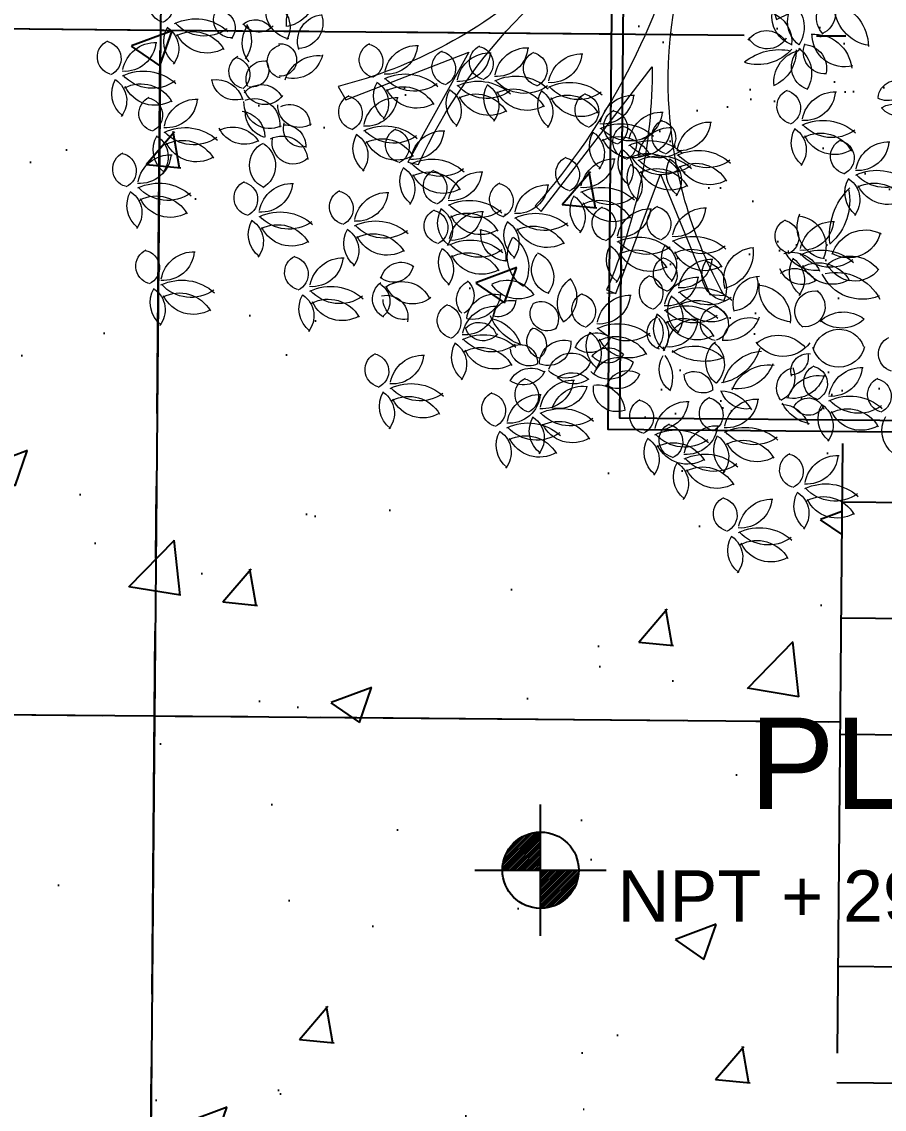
# Model space of a CAD drawing. Header units: millimetres. Extents: x 793 to 3159, y 750 to 2095.
# Drawn here: x 1288.646 to 1292.42, y 964.883 to 969.64 of the extents above; entities that cross this region are included whole.
import ezdxf

# ---------------------------------------------------------------- set-up
doc = ezdxf.new("R2010")
doc.units = ezdxf.units.MM
doc.linetypes.add('CENTER', pattern=[50.8, 31.75, -6.35, 6.35, -6.35])
doc.linetypes.add('CONTINUA', pattern=[0])
for name, color, linetype in [('A-MUEBLE', 9, 'Continuous'), ('A-NIVEL', 4, 'Continuous'), ('A-PISOS', 252, 'Continuous'), ('A-TEXTO', 2, 'Continuous'), ('A-VEGETACION', 65, 'Continuous')]:
    doc.layers.add(name, color=color, linetype=linetype)
doc.layers.add('JUNTA DE CONTROL', color=7, linetype='Continuous', true_color=0xf43e0b)
doc.styles.add('kobalt', font='arial.ttf', dxfattribs={"height": 0.15})

# ---------------------------------------------------------------- blocks, each defined once
blk = doc.blocks.new('A$C15914C01')
at = {"layer": 'A-PISOS', "linetype": 'CONTINUA', "ltscale": 0.5}
h = blk.add_hatch(dxfattribs=at)
h.set_pattern_fill('AR-CONC', color=250, scale=0.01)
h.set_pattern_definition([(50, (-2174.8441, -711.9263), (1.8218467, -0.1593909), [0.1905, -2.0955]), (355, (-2174.8441, -711.9263), (-0.3524342, 1.9105685), [0.1524, -1.6764058]), (100.451445, (-2174.6923, -711.9396), (1.4694125, 1.7511775), [0.1619001, -1.7809024]), (46.1842, (-2174.844, -711.4183), (2.7107904, -0.4204233), [0.28575, -3.14325]), (96.63556, (-2174.6182, -711.4533), (2.3740413, 2.4742612), [0.2428502, -2.671356]), (351.18415, (-2174.844, -711.4183), (2.3740413, 2.4742612), [0.2285997, -2.5145973]), (21, (-2174.5901, -711.5453), (1.5161439, -1.022652), [0.1905, -2.0955]), (326, (-2174.5901, -711.5453), (0.6180203, 1.8418797), [0.1524, -1.6764]), (71.451445, (-2174.4638, -711.6305), (2.1341642, 0.8192277), [0.1619001, -1.7808994]), (37.5, (-2174.8441, -711.9263), (0.03088603, 0.84555039), [0, -1.65608, 0, -1.7018, 0, -1.68275]), (7.5, (-2174.8441, -711.9263), (0.66819663, 1.00180575), [0, -0.97028, 0, -1.61798, 0, -0.64135]), (327.5, (-2175.4105, -711.9263), (1.35590595, -0.05728744), [0, -0.635, 0, -1.9812, 0, -2.6289]), (317.5, (-2175.6645, -711.9263), (1.4812918, 0.2542649), [0, -0.8255, 0, -1.31572, 0, -1.8669])])
h.paths.add_polyline_path([(112.8168, -1.0022), (103.8168, -1.0012), (103.8168, -4.9051), (105.6526, -4.9051), (105.6526, -6.7051), (103.8168, -6.7051), (103.8164, -11.0577), (105.703, -11.0577), (105.7035, -23.5595), (105.5039, -23.5606), (105.504, -28.3052), (105.7174, -28.3076), (105.6917, -33.5263), (112.7332, -33.5285), (112.7377, -31.8357), (112.8168, -31.8361), (112.8168, -30.3928), (111.2788, -30.3928), (111.2788, -29.2428), (110.7788, -29.2428), (110.7788, -24.9928), (111.2788, -24.9928), (111.2788, -24.3928), (112.8168, -24.3928), (112.8168, -20.9354), (111.7938, -20.9354), (111.7938, -12.6454), (112.8168, -12.6454)])
h = blk.add_hatch(dxfattribs=at)
h.set_pattern_fill('AR-HBONE', color=250, scale=0.005, angle=45)
h.set_pattern_definition([(90, (-2174.8441, -711.9263), (-0.508, 0.508), [1.524, -0.508]), (180, (-2174.8441, -711.4183), (-0.508, 0.508), [1.524, -0.508])])
h.paths.add_polyline_path([(112.8168, -1.0022), (112.8168, -12.6454), (113.1938, -12.6454), (113.1938, -20.9354), (112.8168, -20.9354), (112.8168, -24.3928), (113.7088, -24.3928), (113.7088, -24.9928), (114.2088, -24.9928), (114.2088, -29.2428), (113.7088, -29.2428), (113.7088, -30.3928), (112.8168, -30.3928), (112.8203, -32.0012), (118.8203, -32.0012), (118.8168, -1.0027)])
h.paths.add_polyline_path([(116.8856, -5.1633), (116.8162, -5.2046), (116.8436, -5.2046)], flags=16)
at = {"layer": 'A-PISOS', "color": 250, "linetype": 'CONTINUA', "ltscale": 0.5}
for p, q in [((109.8168, -5.2046), (109.8168, -33.5304)), ((105.7034, -19.153), (109.8168, -19.153)), ((109.8168, -19.153), (111.7938, -19.153)), ((112.8168, -20.9354), (112.8168, -23.6021)), ((105.6526, -22.153), (109.8168, -22.153)), ((109.8168, -22.153), (112.8168, -22.153))]:
    blk.add_line(p, q, dxfattribs=at)
blk = doc.blocks.new('NIVEL')
for p, q in [((0, -0.2554), (0, 0.2554)), ((-0.1484, 0), (0, 0.1484)), ((-0.1481, 0.0097), (-0.0097, 0.1481)), ((-0.147, 0.0203), (-0.0203, 0.147)), ((-0.145, 0.0318), (-0.0318, 0.145)), ((-0.1415, 0.0447), (-0.0447, 0.1415)), ((-0.1389, 0), (0, 0.1389)), ((-0.1358, 0.0599), (-0.0599, 0.1358)), ((-0.1294, 0), (0, 0.1294)), ((-0.1248, 0.0804), (-0.0804, 0.1248)), ((-0.12, 0), (0, 0.12)), ((-0.1105, 0), (0, 0.1105)), ((-0.1011, 0), (0, 0.1011)), ((-0.0916, 0), (0, 0.0916)), ((-0.0821, 0), (0, 0.0821)), ((-0.0727, 0), (0, 0.0727)), ((-0.0632, 0), (0, 0.0632)), ((-0.0538, 0), (0, 0.0538)), ((-0.0443, 0), (0, 0.0443)), ((-0.2554, 0), (0.2554, 0)), ((-0.0348, 0), (0, 0.0348)), ((-0.0254, 0), (0, 0.0254)), ((-0.0159, 0), (0, 0.0159)), ((-0.0065, 0), (0, 0.0065)), ((0, -0.003), (0.003, 0)), ((0, -0.0125), (0.0125, 0)), ((0, -0.0219), (0.0219, 0)), ((0, -0.0314), (0.0314, 0)), ((0, -0.0408), (0.0408, 0)), ((0, -0.0503), (0.0503, 0)), ((0, -0.0598), (0.0598, 0)), ((0, -0.0692), (0.0692, 0)), ((0, -0.0787), (0.0787, 0)), ((0, -0.0881), (0.0881, 0)), ((0, -0.0976), (0.0976, 0)), ((0, -0.1071), (0.1071, 0)), ((0, -0.1165), (0.1165, 0)), ((0, -0.126), (0.126, 0)), ((0, -0.1354), (0.1354, 0)), ((0, -0.1449), (0.1449, 0)), ((0.0061, -0.1483), (0.1483, -0.0061)), ((0.0163, -0.1475), (0.1475, -0.0163)), ((0.0274, -0.1458), (0.1458, -0.0274)), ((0.0398, -0.143), (0.143, -0.0398)), ((0.054, -0.1382), (0.1382, -0.054)), ((0.0718, -0.1299), (0.1299, -0.0718))]:
    blk.add_line(p, q)
blk.add_circle((0, 0), 0.1484)
blk = doc.blocks.new('XR-CONJUNTO$0$A$C458D45B7')
at = {"lineweight": 0, "extrusion": (-2.43104e-07, -5.45806e-06, 1)}
blk.add_line((-0.3067, -1.749), (-0.3463, -1.7481), dxfattribs=at)
blk.add_lwpolyline([(0.1057, -1.746), (0.1681, -1.7494, -0.110183), (-0.0866, -0.95, -0.110183), (0.0225, -0.1181, 0.069274), (0.0548, -0.1083, -0.159056), (0.3751, -0.5382), (0.4313, -0.5098), (0.2694, -0.2414), (0.6188, -0.3643), (0.5483, -0.2962, -0.129481), (0.1024, -0.068, 0.184379), (0.1254, 0.0127), (0.8832, -0.1415), (0.8943, -0.0784), (0.1156, 0.0518, -0.487233), (0.1075, 0.0667, -0.157099), (0.4909, 0.4325), (0.4557, 0.4846), (0.2096, 0.2904), (0.2879, 0.6525), (0.2292, 0.5741, -0.1274), (0.063, 0.1098, -1.508538), (0.0487, 0.1166), (-0.0409, 1.3604), (-0.1014, 1.2588), (-0.0393, 0.4627, -0.187108), (-0.3498, 1.1361), (-0.3949, 1.1174), (-0.3356, 0.7801), (-0.586, 0.9428), (-0.6161, 0.9071, -0.222061), (-0.0345, 0.1193), (-0.0367, 0.1218), (-0.9935, 0.563), (-0.9683, 0.4373, -0.148996), (-0.7862, 0.3977), (-0.1177, 0.0214, -0.61159), (-0.1188, -0.006, -0.101655), (-1.381, -0.3864), (-1.4565, -0.4291), (-0.657, -0.3716, -0.12496), (-1.5382, -0.8654), (-1.5037, -0.924), (-0.968, -0.7054), (-1.2263, -1.1913), (-1.1801, -1.2004, -0.176723), (-0.0978, -0.0662, 0.164875), (-0.0374, -0.112, -0.122319), (-0.6656, -1.3725), (-0.6394, -1.3961), (-0.165, -0.7555, -0.101541), (-0.347, -1.7346), (-0.3067, -1.749), (-0.1198, -1.2235), (0.1057, -1.746)], format="xyb", close=True, dxfattribs=at)
at = {"lineweight": 0, "extrusion": (2.43104e-07, 5.45806e-06, -1)}
for centre, major_axis, start_param, end_param in [((-1.7962, -0.4571), (0.1033, -0.1134, 0), -1.032306, 0.534835), ((-2.292, -0.5222), (0.0578, 0.0526, 0), 2.569534, 5.006064), ((-2.3437, -0.5302), (0.0521, -0.0572, 0), 4.051015, 6.582941), ((-1.6018, -0.593), (0.1128, -0.1238, 0), 2.221305, 3.690822), ((0.5509, -0.5449), (0.0857, -0.0941, 0), 1.381618, 2.98878), ((0.3531, -0.5727), (0.1058, 0.0963, 0), 6.187244, 7.584647), ((0.6511, -0.5265), (0.0746, 0.068, 0), 3.082887, 5.021593), ((0.5328, -0.5061), (0.0677, -0.0743, 0), 4.704556, 6.562471), ((0.8079, -0.4647), (0.1228, -0.1349, 0), 0.876191, 2.292519), ((0.5809, -0.6537), (0.1334, -0.1465, 0), 4.136961, 5.426322), ((-1.7339, -0.5375), (0.0851, -0.0934, 0), 0.924716, 2.656883), ((-1.8688, -0.6134), (0.0781, -0.0858, 0), 3.969056, 5.92434), ((0.4851, -0.523), (0.097, 0.0883, 0), 2.624439, 4.009853), ((0.3065, -0.6372), (0.0924, -0.1015, 0), 4.220644, 5.539862), ((-2.1633, -0.7923), (0.156, 0.1421, 0), 4.983233, 6.17178), ((-2.0101, -0.5841), (0.0523, -0.0575, 0), 0.633418, 3.085829), ((-2.0709, -0.6192), (0.0524, -0.0576, 0), 3.810166, 6.090838), ((-1.6027, -0.6693), (0.086, 0.0783, 0), 3.55062, 5.363168), ((-1.7206, -0.5916), (0.0749, -0.0823, 0), -1.194178, 0.664916), ((-2.1816, -0.6795), (0.0909, 0.0828, 0), 2.943806, 4.400315), ((-2.1303, -0.4845), (0.1269, 0.1155, 0), 1.666781, 3.133707), ((-2.1744, -0.7941), (0.1055, -0.1158, 0), 3.38331, 4.908592), ((-1.8262, -0.6795), (0.0906, -0.0995, 0), 1.614915, 2.889535), ((-1.9038, -0.6639), (0.0614, 0.0559, 0), 4.717033, 6.423449), ((-1.8895, -0.5504), (0.0621, 0.0565, 0), 1.467676, 3.222181), ((-2.0476, -0.6746), (0.0938, 0.0854, 0), 0.129265, 1.395311), ((0.3333, -0.6856), (0.0658, -0.0723, 0), 2.905781, 4.823107), ((0.5423, -0.7661), (0.1235, 0.1125, 0), 5.36207, 6.898676), ((0.673, -0.5985), (0.0953, -0.1046, 0), 0.451758, 2.314123), ((-2.3482, -0.7139), (0.0813, 0.074, 0), 6.042078, 7.680112), ((-2.1171, -0.5856), (0.0974, -0.107, 0), 0.190237, 1.841773), ((0.3952, -0.9166), (0.1824, 0.1661, 0), 4.763929, 5.636252), ((0.3358, -0.5709), (0.0714, 0.065, 0), 1.264913, 3.299305), ((0.5462, -0.7433), (0.0689, -0.0756, 0), 1.029573, 3.198864), ((0.3985, -0.7729), (0.0993, 0.0905, 0), 6.058163, 7.566179), ((0.5912, -0.6765), (0.0712, 0.0649, 0), 2.239479, 4.247459), ((0.4925, -0.7502), (0.0711, -0.0781, 0), 3.953652, 5.660875), ((-2.5155, -0.7546), (0.0578, 0.0526, 0), 2.569534, 5.006064), ((-2.5672, -0.7627), (0.0521, -0.0572, 0), 4.051015, 6.582941), ((-2.4752, -0.6805), (0.0917, -0.1007, 0), -0.777492, 0.800951), ((-2.338, -0.8334), (0.0977, -0.1073, 0), 2.477681, 3.902549), ((-1.7764, -0.7608), (0.0547, 0.0498, 0), 2.514693, 5.184025), ((-1.7922, -0.7543), (0.0477, -0.0524, 0), 3.730197, 7.076743), ((-1.3694, -0.7464), (0.0578, 0.0526, 0), 2.569534, 5.006064), ((-1.4212, -0.7544), (0.0521, -0.0572, 0), 4.051015, 6.582941), ((-1.3292, -0.6723), (0.0917, -0.1007, 0), -0.777492, 0.800951), ((-1.192, -0.8251), (0.0977, -0.1073, 0), 2.477681, 3.902549), ((-1.051, -0.7726), (0.0578, 0.0526, 0), 2.569534, 5.006064), ((-1.1027, -0.7806), (0.0521, -0.0572, 0), 4.051015, 6.582941), ((-1.0107, -0.6984), (0.0917, -0.1007, 0), -0.777492, 0.800951), ((-0.8735, -0.8513), (0.0977, -0.1073, 0), 2.477681, 3.902549), ((-0.8867, -0.7475), (0.0578, 0.0526, 0), 2.569534, 5.006064), ((-0.9384, -0.7555), (0.0521, -0.0572, 0), 4.051015, 6.582941), ((-0.8464, -0.6733), (0.0917, -0.1007, 0), -0.777492, 0.800951), ((-0.7092, -0.8262), (0.0977, -0.1073, 0), 2.477681, 3.902549), ((-0.6504, -0.7704), (0.0578, 0.0526, 0), 2.569534, 5.006064), ((-0.7022, -0.7784), (0.0521, -0.0572, 0), 4.051015, 6.582941), ((-0.6101, -0.6963), (0.0917, -0.1007, 0), -0.777492, 0.800951), ((-0.4729, -0.8491), (0.0977, -0.1073, 0), 2.477681, 3.902549), ((0.2948, -0.5436), (0.143, 0.1302, 0), 1.427963, 2.601349), ((0.5108, -0.8091), (0.1051, 0.0957, 0), 3.743488, 5.119397), ((0.2985, -0.6789), (0.1219, 0.111, 0), 0.683436, 1.880422), ((-1.9413, -0.8068), (0.0509, -0.0559, 0), 0.945939, 3.367294), ((-2.002, -0.8225), (0.0572, 0.0521, 0), 5.641793, 7.92155), ((-1.8635, -0.8377), (0.0576, 0.0525, 0), 3.417735, 5.567883), ((-1.9167, -0.801), (0.055, 0.0501, 0), 0.107397, 2.469596), ((-1.624, -0.8846), (0.1127, 0.1027, 0), 4.169962, 5.561665), ((-1.7382, -0.7025), (0.0978, 0.089, 0), 0.938823, 2.542828), ((-2.3869, -1.0247), (0.156, 0.1421, 0), 4.983233, 6.17178), ((-1.2408, -1.0165), (0.156, 0.1421, 0), 4.983233, 6.17178), ((-0.758, -1.0176), (0.156, 0.1421, 0), 4.983233, 6.17178), ((0.8645, -0.7958), (0.0594, -0.0652, 0), -0.726496, 1.218619), ((0.9098, -0.8788), (0.0568, -0.0624, 0), 2.393253, 4.474922), ((-2.4051, -0.9119), (0.0909, 0.0828, 0), 2.943806, 4.400315), ((-2.5717, -0.9464), (0.0813, 0.074, 0), 6.042078, 7.680112), ((-2.3538, -0.717), (0.1269, 0.1155, 0), 1.666781, 3.133707), ((-2.3979, -1.0266), (0.1055, -0.1158, 0), 3.38331, 4.908592), ((-2.0704, -0.9669), (0.0821, -0.0901, 0), 3.692575, 5.155285), ((-1.989, -0.8304), (0.0692, -0.076, 0), 0.38642, 2.157574), ((-1.259, -0.9037), (0.0909, 0.0828, 0), 2.943806, 4.400315), ((-1.4256, -0.9381), (0.0813, 0.074, 0), 6.042078, 7.680112), ((-1.2077, -0.7087), (0.1269, 0.1155, 0), 1.666781, 3.133707), ((-1.2519, -1.0183), (0.1055, -0.1158, 0), 3.38331, 4.908592), ((-0.9223, -1.0427), (0.156, 0.1421, 0), 4.983233, 6.17178), ((-0.8892, -0.7349), (0.1269, 0.1155, 0), 1.666781, 3.133707), ((-0.7763, -0.9048), (0.0909, 0.0828, 0), 2.943806, 4.400315), ((-0.9429, -0.9392), (0.0813, 0.074, 0), 6.042078, 7.680112), ((-0.725, -0.7098), (0.1269, 0.1155, 0), 1.666781, 3.133707), ((-0.7691, -1.0194), (0.1055, -0.1158, 0), 3.38331, 4.908592), ((-0.5218, -1.0405), (0.156, 0.1421, 0), 4.983233, 6.17178), ((-0.4887, -0.7327), (0.1269, 0.1155, 0), 1.666781, 3.133707), ((0.4619, -0.9165), (0.0578, 0.0526, 0), 2.569534, 5.006064), ((0.4102, -0.9246), (0.0521, -0.0572, 0), 4.051015, 6.582941), ((0.5022, -0.8424), (0.0917, -0.1007, 0), -0.777492, 0.800951), ((0.6394, -0.9952), (0.0977, -0.1073, 0), 2.477681, 3.902549), ((-2.3406, -0.818), (0.0974, -0.107, 0), 0.190237, 1.841773), ((-1.8711, -0.9645), (0.0744, 0.0677, 0), 4.565806, 6.533384), ((-1.8588, -0.8569), (0.0633, -0.0695, 0), -0.241864, 1.949123), ((-1.1946, -0.8098), (0.0974, -0.107, 0), 0.190237, 1.841773), ((-0.9405, -0.9299), (0.0909, 0.0828, 0), 2.943806, 4.400315), ((-1.1071, -0.9643), (0.0813, 0.074, 0), 6.042078, 7.680112), ((-0.9334, -1.0445), (0.1055, -0.1158, 0), 3.38331, 4.908592), ((-0.8761, -0.836), (0.0974, -0.107, 0), 0.190237, 1.841773), ((-0.7118, -0.8109), (0.0974, -0.107, 0), 0.190237, 1.841773), ((-0.54, -0.9277), (0.0909, 0.0828, 0), 2.943806, 4.400315), ((-0.7066, -0.9621), (0.0813, 0.074, 0), 6.042078, 7.680112), ((-0.5328, -1.0423), (0.1055, -0.1158, 0), 3.38331, 4.908592), ((-0.4756, -0.8338), (0.0974, -0.107, 0), 0.190237, 1.841773), ((-0.4213, -0.9474), (0.0578, 0.0526, 0), 2.569534, 5.006064), ((-0.4731, -0.9554), (0.0521, -0.0572, 0), 4.051015, 6.582941), ((-0.3811, -0.8732), (0.0917, -0.1007, 0), -0.777492, 0.800951), ((-0.2439, -1.0261), (0.0977, -0.1073, 0), 2.477681, 3.902549), ((0.9106, -1.0346), (0.0926, -0.1017, 0), 3.353254, 4.564957), ((-2.3294, -0.9985), (0.0578, 0.0526, 0), 2.569534, 5.006064), ((-2.3812, -1.0065), (0.0521, -0.0572, 0), 4.051015, 6.582941), ((-2.2891, -0.9244), (0.0917, -0.1007, 0), -0.777492, 0.800951), ((-2.152, -1.0772), (0.0977, -0.1073, 0), 2.477681, 3.902549), ((-1.8349, -0.9416), (0.0765, -0.084, 0), 0.279297, 2.335483), ((-1.9016, -1.0376), (0.0829, 0.0754, 0), 5.072303, 7.119215), ((-1.7051, -0.9533), (0.0702, 0.0639, 0), 1.7289, 3.911271), ((-1.7464, -1.0372), (0.0598, -0.0657, 0), 3.398385, 5.466877), ((-1.4554, -0.9757), (0.0578, 0.0526, 0), 2.569534, 5.006064), ((-1.5071, -0.9838), (0.0521, -0.0572, 0), 4.051015, 6.582941), ((-1.4151, -0.9016), (0.0917, -0.1007, 0), -0.777492, 0.800951), ((-1.2779, -1.0544), (0.0977, -0.1073, 0), 2.477681, 3.902549), ((-0.2941, -1.0186), (0.0578, 0.0526, 0), 2.569534, 5.006064), ((-0.3459, -1.0266), (0.0521, -0.0572, 0), 4.051015, 6.582941), ((-0.1167, -1.0973), (0.0977, -0.1073, 0), 2.477681, 3.902549), ((0.926, -0.8367), (0.0863, 0.0786, 0), 1.589818, 3.127586), ((-1.9684, -1.0956), (0.0847, 0.0771, 0), 5.565903, 6.997649), ((-1.8235, -0.9794), (0.0806, -0.0885, 0), 1.008399, 2.302773), ((-0.2927, -1.2175), (0.156, 0.1421, 0), 4.983233, 6.17178), ((-0.2539, -0.9445), (0.0917, -0.1007, 0), -0.777492, 0.800951), ((-0.0824, -1.0582), (0.0578, 0.0526, 0), 2.569534, 5.006064), ((-0.1341, -1.0662), (0.0521, -0.0572, 0), 4.051015, 6.582941), ((-0.0421, -0.9841), (0.0917, -0.1007, 0), -0.777492, 0.800951), ((0.0951, -1.1369), (0.0977, -0.1073, 0), 2.477681, 3.902549), ((0.5906, -1.1866), (0.156, 0.1421, 0), 4.983233, 6.17178), ((0.6236, -0.8789), (0.1269, 0.1155, 0), 1.666781, 3.133707), ((-2.2008, -1.2686), (0.156, 0.1421, 0), 4.983233, 6.17178), ((-1.9938, -1.1874), (0.1001, 0.0912, 0), 4.980953, 6.432495), ((-1.6923, -1.0522), (0.0603, 0.0549, 0), 2.047726, 4.165076), ((-1.7684, -1.1317), (0.0697, 0.0635, 0), 5.41227, 7.055783), ((-1.3268, -1.2458), (0.156, 0.1421, 0), 4.983233, 6.17178), ((-0.3109, -1.1047), (0.0909, 0.0828, 0), 2.943806, 4.400315), ((-0.2596, -0.9097), (0.1269, 0.1155, 0), 1.666781, 3.133707), ((-0.3038, -1.2193), (0.1055, -0.1158, 0), 3.38331, 4.908592), ((-0.2531, -1.0846), (0.0578, 0.0526, 0), 2.569534, 5.006064), ((-0.3048, -1.0927), (0.0521, -0.0572, 0), 4.051015, 6.582941), ((-0.2128, -1.0105), (0.0917, -0.1007, 0), -0.777492, 0.800951), ((-0.0756, -1.1634), (0.0977, -0.1073, 0), 2.477681, 3.902549), ((0.5723, -1.0738), (0.0909, 0.0828, 0), 2.943806, 4.400315), ((0.4057, -1.1082), (0.0813, 0.074, 0), 6.042078, 7.680112), ((0.5795, -1.1885), (0.1055, -0.1158, 0), 3.38331, 4.908592), ((0.6368, -0.9799), (0.0974, -0.107, 0), 0.190237, 1.841773), ((-2.1677, -0.9608), (0.1269, 0.1155, 0), 1.666781, 3.133707), ((-2.2118, -1.2704), (0.1055, -0.1158, 0), 3.38331, 4.908592), ((-1.9446, -1.0025), (0.0914, 0.0833, 0), 1.806411, 3.423556), ((-1.7769, -1.1998), (0.0834, 0.076, 0), 4.961295, 6.910739), ((-1.345, -1.133), (0.0909, 0.0828, 0), 2.943806, 4.400315), ((-1.5116, -1.1674), (0.0813, 0.074, 0), 6.042078, 7.680112), ((-1.2937, -0.9381), (0.1269, 0.1155, 0), 1.666781, 3.133707), ((-1.3378, -1.2477), (0.1055, -0.1158, 0), 3.38331, 4.908592), ((-1.2476, -1.1172), (0.0578, 0.0526, 0), 2.569534, 5.006064), ((-1.2994, -1.1252), (0.0521, -0.0572, 0), 4.051015, 6.582941), ((-1.2073, -1.043), (0.0917, -0.1007, 0), -0.777492, 0.800951), ((-1.0702, -1.1959), (0.0977, -0.1073, 0), 2.477681, 3.902549), ((-0.4775, -1.1391), (0.0813, 0.074, 0), 6.042078, 7.680112), ((-0.2465, -1.0107), (0.0974, -0.107, 0), 0.190237, 1.841773), ((-0.1655, -1.2887), (0.156, 0.1421, 0), 4.983233, 6.17178), ((0.7002, -1.1307), (0.0578, 0.0526, 0), 2.569534, 5.006064), ((0.6485, -1.1387), (0.0521, -0.0572, 0), 4.051015, 6.582941), ((0.7405, -1.0565), (0.0917, -0.1007, 0), -0.777492, 0.800951), ((0.8777, -1.2094), (0.0977, -0.1073, 0), 2.477681, 3.902549), ((-2.219, -1.1558), (0.0909, 0.0828, 0), 2.943806, 4.400315), ((-2.3856, -1.1902), (0.0813, 0.074, 0), 6.042078, 7.680112), ((-2.1546, -1.0619), (0.0974, -0.107, 0), 0.190237, 1.841773), ((-1.8126, -1.2153), (0.072, -0.0791, 0), 1.163391, 3.416553), ((-1.9175, -1.2184), (0.0757, -0.0831, 0), 4.435217, 6.484111), ((-1.7291, -1.1155), (0.0627, -0.0688, 0), -0.051798, 2.496029), ((-1.2805, -1.0391), (0.0974, -0.107, 0), 0.190237, 1.841773), ((-0.1837, -1.1759), (0.0909, 0.0828, 0), 2.943806, 4.400315), ((-0.3503, -1.2103), (0.0813, 0.074, 0), 6.042078, 7.680112), ((-0.1324, -0.9809), (0.1269, 0.1155, 0), 1.666781, 3.133707), ((-0.1766, -1.2906), (0.1055, -0.1158, 0), 3.38331, 4.908592), ((-0.1245, -1.3547), (0.156, 0.1421, 0), 4.983233, 6.17178), ((0.0463, -1.3283), (0.156, 0.1421, 0), 4.983233, 6.17178), ((0.0793, -1.0205), (0.1269, 0.1155, 0), 1.666781, 3.133707), ((-2.4398, -1.2438), (0.0578, 0.0526, 0), 2.569534, 5.006064), ((-2.4915, -1.2519), (0.0521, -0.0572, 0), 4.051015, 6.582941), ((-2.3995, -1.1697), (0.0917, -0.1007, 0), -0.777492, 0.800951), ((-2.2623, -1.3226), (0.0977, -0.1073, 0), 2.477681, 3.902549), ((-1.119, -1.3873), (0.156, 0.1421, 0), 4.983233, 6.17178), ((-0.5005, -1.2274), (0.0578, 0.0526, 0), 2.569534, 5.006064), ((-0.5522, -1.2354), (0.0521, -0.0572, 0), 4.051015, 6.582941), ((-0.4602, -1.1532), (0.0917, -0.1007, 0), -0.777492, 0.800951), ((-0.323, -1.3061), (0.0977, -0.1073, 0), 2.477681, 3.902549), ((-0.1427, -1.2419), (0.0909, 0.0828, 0), 2.943806, 4.400315), ((-0.1193, -1.082), (0.0974, -0.107, 0), 0.190237, 1.841773), ((-0.3093, -1.2764), (0.0813, 0.074, 0), 6.042078, 7.680112), ((-0.0914, -1.047), (0.1269, 0.1155, 0), 1.666781, 3.133707), ((-0.1355, -1.3566), (0.1055, -0.1158, 0), 3.38331, 4.908592), ((0.028, -1.2155), (0.0909, 0.0828, 0), 2.943806, 4.400315), ((-0.1385, -1.2499), (0.0813, 0.074, 0), 6.042078, 7.680112), ((0.0352, -1.3301), (0.1055, -0.1158, 0), 3.38331, 4.908592), ((0.0925, -1.1216), (0.0974, -0.107, 0), 0.190237, 1.841773), ((0.8289, -1.4008), (0.156, 0.1421, 0), 4.983233, 6.17178), ((-1.1372, -1.2745), (0.0909, 0.0828, 0), 2.943806, 4.400315), ((-1.3038, -1.3089), (0.0813, 0.074, 0), 6.042078, 7.680112), ((-1.0859, -1.0795), (0.1269, 0.1155, 0), 1.666781, 3.133707), ((-1.13, -1.3891), (0.1055, -0.1158, 0), 3.38331, 4.908592), ((-1.0791, -1.2944), (0.0578, 0.0526, 0), 2.569534, 5.006064), ((-1.1309, -1.3025), (0.0521, -0.0572, 0), 4.051015, 6.582941), ((-1.0388, -1.2203), (0.0917, -0.1007, 0), -0.777492, 0.800951), ((-0.9017, -1.3731), (0.0977, -0.1073, 0), 2.477681, 3.902549), ((-0.0782, -1.148), (0.0974, -0.107, 0), 0.190237, 1.841773), ((0.8106, -1.288), (0.0909, 0.0828, 0), 2.943806, 4.400315), ((0.6441, -1.3224), (0.0813, 0.074, 0), 6.042078, 7.680112), ((0.862, -1.093), (0.1269, 0.1155, 0), 1.666781, 3.133707), ((0.8178, -1.4026), (0.1055, -0.1158, 0), 3.38331, 4.908592), ((-1.0728, -1.1806), (0.0974, -0.107, 0), 0.190237, 1.841773), ((-0.7881, -1.3457), (0.0578, 0.0526, 0), 2.569534, 5.006064), ((-0.8399, -1.3537), (0.0521, -0.0572, 0), 4.051015, 6.582941), ((-0.7479, -1.2715), (0.0917, -0.1007, 0), -0.777492, 0.800951), ((-0.6107, -1.4244), (0.0977, -0.1073, 0), 2.477681, 3.902549), ((-0.3719, -1.4975), (0.156, 0.1421, 0), 4.983233, 6.17178), ((0.9141, -1.4743), (0.1955, -0.2147, 0), 2.163971, 3.093217), ((0.463, -1.3312), (0.166, -0.1823, 0), -1.064666, -0.000104), ((0.8751, -1.194), (0.0974, -0.107, 0), 0.190237, 1.841773), ((-2.3111, -1.5139), (0.156, 0.1421, 0), 4.983233, 6.17178), ((-2.2781, -1.2062), (0.1269, 0.1155, 0), 1.666781, 3.133707), ((-1.9065, -1.3598), (0.0578, 0.0526, 0), 2.569534, 5.006064), ((-1.9582, -1.3678), (0.0521, -0.0572, 0), 4.051015, 6.582941), ((-1.8662, -1.2856), (0.0917, -0.1007, 0), -0.777492, 0.800951), ((-1.729, -1.4385), (0.0977, -0.1073, 0), 2.477681, 3.902549), ((-1.4881, -1.3917), (0.0578, 0.0526, 0), 2.569534, 5.006064), ((-1.5398, -1.3998), (0.0521, -0.0572, 0), 4.051015, 6.582941), ((-1.4478, -1.3176), (0.0917, -0.1007, 0), -0.777492, 0.800951), ((-1.3106, -1.4705), (0.0977, -0.1073, 0), 2.477681, 3.902549), ((-0.3901, -1.3847), (0.0909, 0.0828, 0), 2.943806, 4.400315), ((-0.5567, -1.4191), (0.0813, 0.074, 0), 6.042078, 7.680112), ((-0.3388, -1.1897), (0.1269, 0.1155, 0), 1.666781, 3.133707), ((-0.3829, -1.4993), (0.1055, -0.1158, 0), 3.38331, 4.908592), ((-2.3294, -1.4011), (0.0909, 0.0828, 0), 2.943806, 4.400315), ((-2.496, -1.4356), (0.0813, 0.074, 0), 6.042078, 7.680112), ((-2.3222, -1.5158), (0.1055, -0.1158, 0), 3.38331, 4.908592), ((-2.2649, -1.3072), (0.0974, -0.107, 0), 0.190237, 1.841773), ((-0.9505, -1.5645), (0.156, 0.1421, 0), 4.983233, 6.17178), ((-0.9174, -1.2568), (0.1269, 0.1155, 0), 1.666781, 3.133707), ((-0.3256, -1.2908), (0.0974, -0.107, 0), 0.190237, 1.841773), ((-0.3375, -1.442), (0.0578, 0.0526, 0), 2.569534, 5.006064), ((-0.3893, -1.45), (0.0521, -0.0572, 0), 4.051015, 6.582941), ((-0.2972, -1.3679), (0.0917, -0.1007, 0), -0.777492, 0.800951), ((-0.16, -1.5207), (0.0977, -0.1073, 0), 2.477681, 3.902549), ((-0.0964, -1.4345), (0.0578, 0.0526, 0), 2.569534, 5.006064), ((-0.1482, -1.4425), (0.0521, -0.0572, 0), 4.051015, 6.582941), ((-0.0562, -1.3603), (0.0917, -0.1007, 0), -0.777492, 0.800951), ((0.081, -1.5132), (0.0977, -0.1073, 0), 2.477681, 3.902549), ((-1.7778, -1.6299), (0.156, 0.1421, 0), 4.983233, 6.17178), ((-1.0722, -1.4679), (0.0578, 0.0526, 0), 2.569534, 5.006064), ((-1.1239, -1.4759), (0.0521, -0.0572, 0), 4.051015, 6.582941), ((-0.9687, -1.4517), (0.0909, 0.0828, 0), 2.943806, 4.400315), ((-1.1353, -1.4861), (0.0813, 0.074, 0), 6.042078, 7.680112), ((-1.0319, -1.3937), (0.0917, -0.1007, 0), -0.777492, 0.800951), ((-0.8947, -1.5466), (0.0977, -0.1073, 0), 2.477681, 3.902549), ((-0.9615, -1.5664), (0.1055, -0.1158, 0), 3.38331, 4.908592), ((-0.9043, -1.3578), (0.0974, -0.107, 0), 0.190237, 1.841773), ((-0.6595, -1.6158), (0.156, 0.1421, 0), 4.983233, 6.17178), ((-0.6264, -1.308), (0.1269, 0.1155, 0), 1.666781, 3.133707), ((0.4638, -1.4838), (0.0578, 0.0526, 0), 2.569534, 5.006064), ((0.412, -1.4919), (0.0521, -0.0572, 0), 4.051015, 6.582941), ((0.6228, -1.4419), (0.095, -0.1043, 0), 0.869755, 2.711845), ((0.477, -1.5278), (0.0893, -0.0981, 0), 3.949733, 5.869629), ((0.5041, -1.4097), (0.0917, -0.1007, 0), -0.777492, 0.800951), ((0.6413, -1.5626), (0.0977, -0.1073, 0), 2.477681, 3.902549), ((-1.7961, -1.517), (0.0909, 0.0828, 0), 2.943806, 4.400315), ((-1.9626, -1.5515), (0.0813, 0.074, 0), 6.042078, 7.680112), ((-1.7447, -1.3221), (0.1269, 0.1155, 0), 1.666781, 3.133707), ((-1.7889, -1.6317), (0.1055, -0.1158, 0), 3.38331, 4.908592), ((-1.3594, -1.6618), (0.156, 0.1421, 0), 4.983233, 6.17178), ((-1.3264, -1.3541), (0.1269, 0.1155, 0), 1.666781, 3.133707), ((-0.6777, -1.503), (0.0909, 0.0828, 0), 2.943806, 4.400315), ((-0.8443, -1.5374), (0.0813, 0.074, 0), 6.042078, 7.680112), ((-0.6706, -1.6176), (0.1055, -0.1158, 0), 3.38331, 4.908592), ((-0.6133, -1.4091), (0.0974, -0.107, 0), 0.190237, 1.841773), ((0.7069, -1.433), (0.0958, -0.1052, 0), -0.620898, 1.257402), ((0.783, -1.6027), (0.1018, -0.1118, 0), 2.590682, 4.333365), ((-1.7316, -1.4231), (0.0974, -0.107, 0), 0.190237, 1.841773), ((-1.3777, -1.549), (0.0909, 0.0828, 0), 2.943806, 4.400315), ((-1.5443, -1.5835), (0.0813, 0.074, 0), 6.042078, 7.680112), ((-1.3705, -1.6637), (0.1055, -0.1158, 0), 3.38331, 4.908592), ((-1.3132, -1.4551), (0.0974, -0.107, 0), 0.190237, 1.841773), ((-0.9435, -1.738), (0.156, 0.1421, 0), 4.983233, 6.17178), ((-0.9118, -1.6039), (0.082, -0.09, 0), 3.922895, 5.563815), ((-0.7854, -1.4992), (0.0784, -0.0861, 0), 0.761161, 2.48284), ((-0.6264, -1.5932), (0.1167, 0.1063, 0), 2.876809, 4.428757), ((-0.8545, -1.6456), (0.111, -0.1219, 0), 4.499583, 5.944826), ((-0.2089, -1.7121), (0.156, 0.1421, 0), 4.983233, 6.17178), ((-0.1758, -1.4043), (0.1269, 0.1155, 0), 1.666781, 3.133707), ((0.0322, -1.7046), (0.156, 0.1421, 0), 4.983233, 6.17178), ((0.0653, -1.3968), (0.1269, 0.1155, 0), 1.666781, 3.133707), ((-0.9618, -1.6252), (0.0909, 0.0828, 0), 2.943806, 4.400315), ((-1.1284, -1.6596), (0.0813, 0.074, 0), 6.042078, 7.680112), ((-0.9105, -1.4302), (0.1269, 0.1155, 0), 1.666781, 3.133707), ((-0.9546, -1.7398), (0.1055, -0.1158, 0), 3.38331, 4.908592), ((-0.2271, -1.5993), (0.0909, 0.0828, 0), 2.943806, 4.400315), ((-0.3937, -1.6337), (0.0813, 0.074, 0), 6.042078, 7.680112), ((-0.2199, -1.714), (0.1055, -0.1158, 0), 3.38331, 4.908592), ((0.014, -1.5918), (0.0909, 0.0828, 0), 2.943806, 4.400315), ((-0.1526, -1.6262), (0.0813, 0.074, 0), 6.042078, 7.680112), ((0.0211, -1.7064), (0.1055, -0.1158, 0), 3.38331, 4.908592), ((0.0784, -1.4979), (0.0974, -0.107, 0), 0.190237, 1.841773), ((0.3027, -1.6758), (0.1024, 0.0933, 0), 3.565307, 5.386182), ((0.1309, -1.5621), (0.1185, 0.1079, 0), 0.583209, 2.085095), ((0.4627, -1.6858), (0.0965, 0.0879, 0), 5.163098, 6.626384), ((0.5621, -1.4865), (0.099, -0.1087, 0), 0.621866, 1.808522), ((0.5924, -1.7539), (0.156, 0.1421, 0), 4.983233, 6.17178), ((0.6255, -1.4462), (0.1269, 0.1155, 0), 1.666781, 3.133707), ((0.7191, -1.723), (0.1155, 0.1052, 0), 4.718896, 6.320013), ((-2.3306, -1.6663), (0.0578, 0.0526, 0), 2.569534, 5.006064), ((-2.3824, -1.6743), (0.0521, -0.0572, 0), 4.051015, 6.582941), ((-2.2903, -1.5922), (0.0917, -0.1007, 0), -0.777492, 0.800951), ((-2.1531, -1.745), (0.0977, -0.1073, 0), 2.477681, 3.902549), ((-1.6791, -1.6816), (0.0578, 0.0526, 0), 2.569534, 5.006064), ((-1.7309, -1.6896), (0.0521, -0.0572, 0), 4.051015, 6.582941), ((-1.6389, -1.6075), (0.0917, -0.1007, 0), -0.777492, 0.800951), ((-1.5017, -1.7603), (0.0977, -0.1073, 0), 2.477681, 3.902549), ((-0.8973, -1.5313), (0.0974, -0.107, 0), 0.190237, 1.841773), ((-0.5678, -1.6507), (0.0806, 0.0734, 0), 2.594914, 4.537615), ((-0.6921, -1.6834), (0.0834, 0.0759, 0), 5.793524, 7.714733), ((-0.1627, -1.5054), (0.0974, -0.107, 0), 0.190237, 1.841773), ((-0.0655, -1.658), (0.0578, 0.0526, 0), 2.569534, 5.006064), ((-0.1173, -1.666), (0.0521, -0.0572, 0), 4.051015, 6.582941), ((-0.0252, -1.5838), (0.0917, -0.1007, 0), -0.777492, 0.800951), ((0.112, -1.7367), (0.0977, -0.1073, 0), 2.477681, 3.902549), ((0.1852, -1.6575), (0.086, 0.0783, 0), 2.417191, 4.449233), ((0.0519, -1.7212), (0.0841, -0.0923, 0), 4.121445, 5.863655), ((0.5742, -1.6411), (0.0909, 0.0828, 0), 2.943806, 4.400315), ((0.4076, -1.6756), (0.0813, 0.074, 0), 6.042078, 7.680112), ((0.5814, -1.7558), (0.1055, -0.1158, 0), 3.38331, 4.908592), ((0.6386, -1.5472), (0.0974, -0.107, 0), 0.190237, 1.841773), ((0.7347, -1.5407), (0.1002, 0.0912, 0), 1.386642, 3.372135), ((-1.2818, -1.6299), (0.0592, -0.0651, 0), -0.667272, 1.44118), ((-1.2467, -1.719), (0.0602, -0.0661, 0), 2.502227, 4.54115), ((0.3233, -1.7786), (0.0857, 0.0781, 0), 3.557171, 5.425825), ((0.1962, -1.6996), (0.0871, 0.0794, 0), 0.417724, 2.199452), ((0.508, -1.5903), (0.0709, -0.0778, 0), 0.120299, 1.944748), ((0.4762, -1.7275), (0.0685, -0.0752, 0), 3.211817, 4.937174), ((0.7689, -1.5609), (0.1308, -0.1436, 0), 0.328466, 1.844368), ((0.659, -1.8548), (0.145, -0.1593, 0), 3.642263, 4.961959), ((-2.202, -1.9364), (0.156, 0.1421, 0), 4.983233, 6.17178), ((-1.2377, -1.845), (0.088, -0.0966, 0), 3.302682, 4.998485), ((-0.9126, -1.7877), (0.0666, 0.0606, 0), 3.142668, 4.98287), ((-1.0139, -1.7723), (0.0647, 0.0589, 0), 6.162681, 8.065967), ((-0.7802, -1.8349), (0.0912, -0.1001, 0), 3.336911, 4.892596), ((-0.4314, -1.795), (0.096, 0.0875, 0), 3.183323, 4.85961), ((-0.6069, -1.7718), (0.0959, 0.0873, 0), 0.047939, 1.69324), ((-0.1257, -1.738), (0.0578, 0.0526, 0), 2.569534, 5.006064), ((-0.1774, -1.746), (0.0521, -0.0572, 0), 4.051015, 6.582941), ((-0.0854, -1.6638), (0.0917, -0.1007, 0), -0.777492, 0.800951), ((0.0518, -1.8167), (0.0977, -0.1073, 0), 2.477681, 3.902549), ((0.0631, -1.9281), (0.156, 0.1421, 0), 4.983233, 6.17178), ((0.4688, -1.7106), (0.11, 0.1002, 0), 2.356072, 3.990407), ((0.3124, -1.849), (0.0993, -0.1091, 0), 3.920668, 5.558542), ((-2.1689, -1.6286), (0.1269, 0.1155, 0), 1.666781, 3.133707), ((-1.5505, -1.9517), (0.156, 0.1421, 0), 4.983233, 6.17178), ((-1.2828, -1.7911), (0.0649, 0.0591, 0), 2.74486, 4.817126), ((-1.3815, -1.8033), (0.0647, 0.0589, 0), 5.980387, 7.844259), ((-1.1965, -1.6859), (0.0927, 0.0844, 0), 1.60107, 3.477305), ((-0.8369, -1.8829), (0.0813, -0.0892, 0), 2.416196, 4.128775), ((-0.7353, -1.6424), (0.1023, 0.0932, 0), 1.804244, 3.275247), ((-0.4192, -1.8221), (0.0578, 0.0526, 0), 2.569534, 5.006064), ((-0.471, -1.8301), (0.0521, -0.0572, 0), 4.051015, 6.582941), ((-0.3789, -1.7479), (0.0917, -0.1007, 0), -0.777492, 0.800951), ((-0.2418, -1.9008), (0.0977, -0.1073, 0), 2.477681, 3.902549), ((0.0449, -1.8153), (0.0909, 0.0828, 0), 2.943806, 4.400315), ((-0.1217, -1.8497), (0.0813, 0.074, 0), 6.042078, 7.680112), ((0.0962, -1.6203), (0.1269, 0.1155, 0), 1.666781, 3.133707), ((0.0521, -1.9299), (0.1055, -0.1158, 0), 3.38331, 4.908592), ((0.5658, -1.8099), (0.0649, 0.0591, 0), 2.928423, 5.62201), ((0.5228, -1.7922), (0.0647, 0.0589, 0), 6.067305, 8.748552), ((-2.2202, -1.8236), (0.0909, 0.0828, 0), 2.943806, 4.400315), ((-2.3868, -1.858), (0.0813, 0.074, 0), 6.042078, 7.680112), ((-2.213, -1.9382), (0.1055, -0.1158, 0), 3.38331, 4.908592), ((-2.1558, -1.7297), (0.0974, -0.107, 0), 0.190237, 1.841773), ((-1.5687, -1.8389), (0.0909, 0.0828, 0), 2.943806, 4.400315), ((-1.7353, -1.8733), (0.0813, 0.074, 0), 6.042078, 7.680112), ((-1.5174, -1.6439), (0.1269, 0.1155, 0), 1.666781, 3.133707), ((-1.5616, -1.9535), (0.1055, -0.1158, 0), 3.38331, 4.908592), ((-1.3086, -1.8699), (0.07, 0.0637, 0), 5.213427, 7.235231), ((-1.2355, -1.7906), (0.0599, -0.0658, 0), 0.537292, 2.273403), ((-0.9339, -1.7499), (0.0834, -0.0916, 0), -0.747496, 0.92333), ((-0.7627, -1.8661), (0.0529, -0.0581, 0), 2.437983, 4.133669), ((-0.8209, -1.7829), (0.052, -0.0571, 0), -0.805592, 0.99457), ((-0.604, -1.8427), (0.0508, -0.0558, 0), 0.167275, 2.931559), ((-0.6317, -1.8666), (0.0514, -0.0564, 0), 3.434396, 6.048526), ((0.003, -2.0081), (0.156, 0.1421, 0), 4.983233, 6.17178), ((0.1093, -1.7214), (0.0974, -0.107, 0), 0.190237, 1.841773), ((0.1426, -1.8717), (0.0564, 0.0514, 0), 2.451914, 5.122844), ((0.1123, -1.8734), (0.0513, -0.0564, 0), 3.974747, 6.706127), ((0.6938, -1.9628), (0.1114, 0.1015, 0), 4.670271, 6.083992), ((-1.5043, -1.745), (0.0974, -0.107, 0), 0.190237, 1.841773), ((-1.0074, -1.8808), (0.0578, 0.0526, 0), 2.569534, 5.006064), ((-1.0591, -1.8888), (0.0521, -0.0572, 0), 4.051015, 6.582941), ((-0.9671, -1.8066), (0.0917, -0.1007, 0), -0.777492, 0.800951), ((-0.8299, -1.9595), (0.0977, -0.1073, 0), 2.477681, 3.902549), ((-0.0914, -1.917), (0.0506, -0.0555, 0), 1.010889, 3.47331), ((-0.0153, -1.8953), (0.0909, 0.0828, 0), 2.943806, 4.400315), ((-0.202, -1.918), (0.0782, 0.0712, 0), 0.087647, 1.448523), ((-0.1818, -1.9297), (0.0813, 0.074, 0), 6.042078, 7.680112), ((0.0361, -1.7003), (0.1269, 0.1155, 0), 1.666781, 3.133707), ((-0.0081, -2.0099), (0.1055, -0.1158, 0), 3.38331, 4.908592), ((-0.0705, -1.855), (0.0836, -0.0918, 0), -0.851667, 0.813229), ((0.0484, -1.9811), (0.0936, 0.0853, 0), 3.9493, 5.480078), ((0.1747, -1.7893), (0.1161, 0.1058, 0), 1.073021, 2.387841), ((0.2802, -1.9608), (0.0861, 0.0784, 0), 4.018379, 5.808748), ((0.6811, -1.7353), (0.109, 0.0992, 0), 1.559887, 2.985463), ((-0.9013, -1.9679), (0.0549, -0.0603, 0), 3.061552, 5.056317), ((-0.6479, -1.7687), (0.1504, -0.1652, 0), 1.026125, 1.904449), ((-0.8791, -2.0337), (0.1131, -0.1242, 0), 4.05378, 5.144977), ((-0.2906, -2.0922), (0.156, 0.1421, 0), 4.983233, 6.17178), ((-0.2575, -1.7844), (0.1269, 0.1155, 0), 1.666781, 3.133707), ((0.0492, -1.8013), (0.0974, -0.107, 0), 0.190237, 1.841773), ((0.6749, -2.0027), (0.0773, -0.0849, 0), 2.540907, 5.084101), ((-0.8787, -2.1509), (0.156, 0.1421, 0), 4.983233, 6.17178), ((-0.8847, -1.8854), (0.0601, 0.0547, 0), 1.393449, 3.554503), ((-0.6148, -1.9644), (0.057, 0.0519, 0), 2.578652, 4.726233), ((-0.6793, -1.9791), (0.0541, 0.0493, 0), 5.612257, 7.909224), ((-0.4195, -1.9143), (0.0708, 0.0645, 0), 1.04514, 3.011148), ((-0.3859, -2.0219), (0.0731, 0.0665, 0), 4.229845, 6.060505), ((-0.3088, -1.9794), (0.0909, 0.0828, 0), 2.943806, 4.400315), ((-0.4754, -2.0138), (0.0813, 0.074, 0), 6.042078, 7.680112), ((-0.3017, -2.094), (0.1055, -0.1158, 0), 3.38331, 4.908592), ((0.4287, -1.8685), (0.0962, -0.1057, 0), -0.22961, 1.697981), ((0.4118, -2.0705), (0.1022, -0.1122, 0), 3.166321, 4.746743), ((0.9254, -1.9911), (0.0578, 0.0526, 0), 2.569534, 5.006064), ((-0.8969, -2.0381), (0.0909, 0.0828, 0), 2.943806, 4.400315), ((-1.0635, -2.0725), (0.0813, 0.074, 0), 6.042078, 7.680112), ((-0.8456, -1.8431), (0.1269, 0.1155, 0), 1.666781, 3.133707), ((-0.8898, -2.1527), (0.1055, -0.1158, 0), 3.38331, 4.908592), ((-0.7195, -2.0556), (0.0557, 0.0507, 0), 4.867473, 7.140226), ((-0.529, -2.0638), (0.0786, 0.0716, 0), 3.876768, 5.736712), ((-0.5982, -1.9703), (0.0669, -0.0735, 0), -0.935183, 1.086705), ((-0.3332, -2.0743), (0.0644, 0.0586, 0), 4.465016, 6.303995), ((-0.2444, -1.8855), (0.0974, -0.107, 0), 0.190237, 1.841773), ((0.0809, -1.8037), (0.1587, -0.1742, 0), 0.345184, 1.356009), ((0.0431, -2.1571), (0.124, -0.1362, 0), 3.319613, 4.638387), ((0.2091, -2.0412), (0.0781, -0.0858, 0), 1.365148, 3.170115), ((0.0571, -2.0498), (0.0865, 0.0788, 0), 6.08891, 7.797405), ((0.1198, -1.9213), (0.1593, 0.1451, 0), 1.00711, 2.105119), ((0.3506, -2.1743), (0.1247, -0.1369, 0), 2.543031, 3.801704), ((0.5426, -2.0743), (0.0571, 0.052, 0), 3.585355, 5.548075), ((0.4651, -2.0153), (0.056, 0.051, 0), 0.48544, 2.307087), ((0.6723, -1.9376), (0.0783, -0.086, 0), -0.613396, 2.029773), ((-1.3195, -2.1006), (0.0578, 0.0526, 0), 2.569534, 5.006064), ((-1.3713, -2.1086), (0.0521, -0.0572, 0), 4.051015, 6.582941), ((-1.2793, -2.0264), (0.0917, -0.1007, 0), -0.777492, 0.800951), ((-1.1421, -2.1793), (0.0977, -0.1073, 0), 2.477681, 3.902549), ((-0.8325, -1.9442), (0.0974, -0.107, 0), 0.190237, 1.841773), ((-0.6826, -1.9915), (0.0601, 0.0547, 0), 1.804241, 3.776705), ((-0.4944, -2.1165), (0.0698, -0.0766, 0), 2.607937, 4.729847), ((-0.3391, -1.9696), (0.057, -0.0625, 0), -0.246584, 1.641422), ((-0.2882, -2.1431), (0.0849, 0.0774, 0), 4.235337, 6.046289), ((0.0019, -2.0768), (0.0758, -0.0832, 0), 1.317084, 2.865627), ((-0.2105, -2.1149), (0.1171, 0.1067, 0), 0.067922, 1.089621), ((0.232, -1.995), (0.1087, -0.1193, 0), -0.517411, 0.883582), ((0.3727, -2.2226), (0.1287, 0.1172, 0), 4.23806, 5.558372), ((-0.6686, -2.1858), (0.0698, -0.0767, 0), 2.766974, 4.44246), ((-0.5177, -2.0103), (0.0834, 0.0759, 0), 1.098371, 3.068093), ((-0.4892, -2.2044), (0.0709, -0.0778, 0), 3.19712, 4.606252), ((-0.3311, -2.0131), (0.0826, 0.0753, 0), 1.049221, 3.093477), ((-0.2473, -2.1796), (0.0695, 0.0633, 0), 4.11451, 6.021325), ((0.0442, -2.1647), (0.0594, 0.0541, 0), 4.913936, 7.019776), ((0.4944, -2.1477), (0.0664, 0.0605, 0), 3.241774, 5.168831), ((0.3716, -2.1055), (0.0756, -0.083, 0), -1.266144, 0.247817), ((0.4753, -2.0536), (0.0947, -0.104, 0), -0.571332, 0.931252), ((0.5907, -2.2354), (0.0966, -0.106, 0), 2.611195, 4.065193), ((0.6009, -2.1201), (0.0578, 0.0526, 0), 2.569534, 5.006064), ((0.5491, -2.1281), (0.0521, -0.0572, 0), 4.051015, 6.582941), ((0.6412, -2.0459), (0.0917, -0.1007, 0), -0.777492, 0.800951), ((0.7784, -2.1988), (0.0977, -0.1073, 0), 2.477681, 3.902549), ((-0.7056, -2.0532), (0.0696, -0.0764, 0), -0.413826, 1.312985), ((-0.6616, -2.1976), (0.0578, 0.0526, 0), 2.569534, 5.006064), ((-0.7134, -2.2057), (0.0521, -0.0572, 0), 4.051015, 6.582941), ((-0.6214, -2.1235), (0.0917, -0.1007, 0), -0.777492, 0.800951), ((-0.4842, -2.2764), (0.0977, -0.1073, 0), 2.477681, 3.902549), ((-0.484, -2.0394), (0.0731, -0.0803, 0), 0.082053, 1.427671), ((-0.29, -2.0656), (0.0737, 0.0671, 0), 1.096087, 2.860218), ((0.0814, -2.0955), (0.0605, 0.0551, 0), 1.717436, 3.872544), ((0.8812, -2.1699), (0.0578, 0.0526, 0), 2.569534, 5.006064), ((0.8295, -2.178), (0.0521, -0.0572, 0), 4.051015, 6.582941), ((-1.1909, -2.3707), (0.156, 0.1421, 0), 4.983233, 6.17178), ((-1.1578, -2.0629), (0.1269, 0.1155, 0), 1.666781, 3.133707), ((-0.4426, -2.297), (0.1031, 0.0939, 0), 4.176659, 5.555724), ((-0.5518, -2.1279), (0.0872, -0.0958, 0), -0.604362, 0.920285), ((-0.2948, -2.1637), (0.0757, 0.0689, 0), 1.95551, 3.964827), ((-0.3769, -2.2689), (0.0879, 0.08, 0), 5.29327, 6.951225), ((0.1574, -2.326), (0.118, 0.1075, 0), 5.462246, 6.506525), ((0.272, -2.1268), (0.0869, 0.0791, 0), 2.121846, 3.517128), ((0.7295, -2.3902), (0.156, 0.1421, 0), 4.983233, 6.17178), ((-1.2091, -2.2579), (0.0909, 0.0828, 0), 2.943806, 4.400315), ((-1.3757, -2.2923), (0.0813, 0.074, 0), 6.042078, 7.680112), ((-1.202, -2.3725), (0.1055, -0.1158, 0), 3.38331, 4.908592), ((-1.1447, -2.164), (0.0974, -0.107, 0), 0.190237, 1.841773), ((-0.8054, -2.2632), (0.0578, 0.0526, 0), 2.569534, 5.006064), ((-0.8572, -2.2712), (0.0521, -0.0572, 0), 4.051015, 6.582941), ((-0.7651, -2.1891), (0.0917, -0.1007, 0), -0.777492, 0.800951), ((-0.6279, -2.3419), (0.0977, -0.1073, 0), 2.477681, 3.902549), ((-0.1575, -2.2819), (0.0578, 0.0526, 0), 2.569534, 5.006064), ((-0.2092, -2.29), (0.0521, -0.0572, 0), 4.051015, 6.582941), ((-0.1172, -2.2078), (0.0917, -0.1007, 0), -0.777492, 0.800951), ((0.02, -2.3606), (0.0977, -0.1073, 0), 2.477681, 3.902549), ((0.1466, -2.2658), (0.0578, 0.0526, 0), 2.569534, 5.006064), ((0.0949, -2.2738), (0.0521, -0.0572, 0), 4.051015, 6.582941), ((0.1869, -2.1917), (0.0917, -0.1007, 0), -0.777492, 0.800951), ((0.3241, -2.3445), (0.0977, -0.1073, 0), 2.477681, 3.902549), ((0.4237, -2.3478), (0.0947, 0.0862, 0), 5.4867, 6.696734), ((0.5785, -2.1404), (0.1114, -0.1224, 0), 0.907109, 1.835464), ((0.5455, -2.2619), (0.0525, 0.0478, 0), 4.308395, 6.697311), ((0.5454, -2.1943), (0.0536, 0.0488, 0), 1.197735, 3.396556), ((0.7113, -2.2774), (0.0909, 0.0828, 0), 2.943806, 4.400315), ((0.5447, -2.3118), (0.0813, 0.074, 0), 6.042078, 7.680112), ((0.7626, -2.0824), (0.1269, 0.1155, 0), 1.666781, 3.133707), ((0.7185, -2.392), (0.1055, -0.1158, 0), 3.38331, 4.908592), ((-0.533, -2.4677), (0.156, 0.1421, 0), 4.983233, 6.17178), ((-0.4999, -2.16), (0.1269, 0.1155, 0), 1.666781, 3.133707), ((0.7757, -2.1835), (0.0974, -0.107, 0), 0.190237, 1.841773), ((0.9916, -2.3272), (0.0909, 0.0828, 0), 2.943806, 4.400315), ((-0.6768, -2.5333), (0.156, 0.1421, 0), 4.983233, 6.17178), ((-0.5512, -2.3549), (0.0909, 0.0828, 0), 2.943806, 4.400315), ((-0.7178, -2.3894), (0.0813, 0.074, 0), 6.042078, 7.680112), ((-0.5441, -2.4696), (0.1055, -0.1158, 0), 3.38331, 4.908592), ((-0.4868, -2.261), (0.0974, -0.107, 0), 0.190237, 1.841773), ((-0.0288, -2.552), (0.156, 0.1421, 0), 4.983233, 6.17178), ((-0.0273, -2.3857), (0.0578, 0.0526, 0), 2.569534, 5.006064), ((-0.0791, -2.3937), (0.0521, -0.0572, 0), 4.051015, 6.582941), ((0.0129, -2.3115), (0.0917, -0.1007, 0), -0.777492, 0.800951), ((0.1501, -2.4644), (0.0977, -0.1073, 0), 2.477681, 3.902549), ((0.2753, -2.5359), (0.156, 0.1421, 0), 4.983233, 6.17178), ((-0.695, -2.4205), (0.0909, 0.0828, 0), 2.943806, 4.400315), ((-0.8616, -2.4549), (0.0813, 0.074, 0), 6.042078, 7.680112), ((-0.6437, -2.2255), (0.1269, 0.1155, 0), 1.666781, 3.133707), ((-0.6878, -2.5352), (0.1055, -0.1158, 0), 3.38331, 4.908592), ((-0.0471, -2.4392), (0.0909, 0.0828, 0), 2.943806, 4.400315), ((0.0043, -2.2443), (0.1269, 0.1155, 0), 1.666781, 3.133707), ((-0.0399, -2.5539), (0.1055, -0.1158, 0), 3.38331, 4.908592), ((0.257, -2.4231), (0.0909, 0.0828, 0), 2.943806, 4.400315), ((0.0905, -2.4575), (0.0813, 0.074, 0), 6.042078, 7.680112), ((0.3084, -2.2281), (0.1269, 0.1155, 0), 1.666781, 3.133707), ((0.2642, -2.5377), (0.1055, -0.1158, 0), 3.38331, 4.908592), ((-0.6305, -2.3266), (0.0974, -0.107, 0), 0.190237, 1.841773), ((-0.2136, -2.4736), (0.0813, 0.074, 0), 6.042078, 7.680112), ((0.0174, -2.3453), (0.0974, -0.107, 0), 0.190237, 1.841773), ((0.3215, -2.3292), (0.0974, -0.107, 0), 0.190237, 1.841773), ((0.1013, -2.6558), (0.156, 0.1421, 0), 4.983233, 6.17178), ((0.1344, -2.348), (0.1269, 0.1155, 0), 1.666781, 3.133707), ((0.5023, -2.5061), (0.0578, 0.0526, 0), 2.569534, 5.006064), ((0.4505, -2.5141), (0.0521, -0.0572, 0), 4.051015, 6.582941), ((0.5426, -2.4319), (0.0917, -0.1007, 0), -0.777492, 0.800951), ((0.6798, -2.5848), (0.0977, -0.1073, 0), 2.477681, 3.902549), ((0.0831, -2.543), (0.0909, 0.0828, 0), 2.943806, 4.400315), ((-0.0835, -2.5774), (0.0813, 0.074, 0), 6.042078, 7.680112), ((0.0902, -2.6576), (0.1055, -0.1158, 0), 3.38331, 4.908592), ((0.1475, -2.4491), (0.0974, -0.107, 0), 0.190237, 1.841773), ((0.6309, -2.7762), (0.156, 0.1421, 0), 4.983233, 6.17178), ((0.6127, -2.6634), (0.0909, 0.0828, 0), 2.943806, 4.400315), ((0.4461, -2.6978), (0.0813, 0.074, 0), 6.042078, 7.680112), ((0.664, -2.4684), (0.1269, 0.1155, 0), 1.666781, 3.133707), ((0.6199, -2.778), (0.1055, -0.1158, 0), 3.38331, 4.908592), ((0.2159, -2.7031), (0.0578, 0.0526, 0), 2.569534, 5.006064), ((0.1641, -2.7111), (0.0521, -0.0572, 0), 4.051015, 6.582941), ((0.2562, -2.629), (0.0917, -0.1007, 0), -0.777492, 0.800951), ((0.3934, -2.7818), (0.0977, -0.1073, 0), 2.477681, 3.902549), ((0.6771, -2.5695), (0.0974, -0.107, 0), 0.190237, 1.841773), ((0.3445, -2.9732), (0.156, 0.1421, 0), 4.983233, 6.17178), ((0.3263, -2.8604), (0.0909, 0.0828, 0), 2.943806, 4.400315), ((0.1597, -2.8948), (0.0813, 0.074, 0), 6.042078, 7.680112), ((0.3776, -2.6654), (0.1269, 0.1155, 0), 1.666781, 3.133707), ((0.3335, -2.975), (0.1055, -0.1158, 0), 3.38331, 4.908592), ((0.3907, -2.7665), (0.0974, -0.107, 0), 0.190237, 1.841773)]:
    blk.add_ellipse(centre, major_axis=major_axis, ratio=1, start_param=start_param, end_param=end_param, dxfattribs=at)
blk = doc.blocks.new('A$C3E6A45EC')
at = {"layer": 'JUNTA DE CONTROL', "linetype": 'CENTER', "ltscale": 0.05}
for p, q in [((109.7701, -33.5562), (110.0519, -1.0288)), ((105.7814, -19.1437), (112.8945, -19.2053)), ((105.5146, -22.1415), (112.8686, -22.2052))]:
    blk.add_line(p, q, dxfattribs=at)

msp = doc.modelspace()

# ---------------------------------------------------------------- hatches: boundary and pattern name
at = {"layer": 'A-VEGETACION', "linetype": 'CONTINUA'}
h = msp.add_hatch(dxfattribs=at)
h.set_pattern_fill('AR-SAND', color=256, scale=0.01, angle=-0.5016)
h.set_pattern_definition([(36.998395, (-1001.3876, 296.90983), (-0.01171511, 0.48953456), [0, -0.38608, 0, -0.4318, 0, -0.41275]), (6.998395, (-1001.3876, 296.90983), (0.45578153, 0.71286226), [0, -0.20828, 0, -0.34798, 0, -0.13335]), (326.998395, (-1001.7, 296.91257), (0.79097464, -0.00548765), [0, -0.127, 0, -0.4572, 0, -0.5969]), (316.998395, (-1001.7, 296.9126), (0.76547884, 0.2162362), [0, -0.0635, 0, -0.29972, 0, -0.3429])])
h.paths.add_polyline_path([(1292.56237, 967.89394), (1291.26242, 967.90532), (1291.33412, 976.09501), (1292.63407, 976.08363)])

# ---------------------------------------------------------------- linework, layer by layer
at = {"layer": 'A-MUEBLE', "linetype": 'CONTINUA', "ltscale": 0.5, "elevation": -147.21227}
for points in [[(1292.61193, 967.84351), (1291.21198, 967.85576), (1291.28456, 976.14544), (1292.6845, 976.13319)], [(1292.56237, 967.89394), (1291.26242, 967.90532), (1291.33412, 976.09501), (1292.63407, 976.08363)]]:
    msp.add_lwpolyline(points, close=True, dxfattribs=at)

# ---------------------------------------------------------------- block references
at = {"layer": 'A-NIVEL', "linetype": 'CONTINUA', "xscale": 1.125, "yscale": 1.125, "zscale": 1.125}
msp.add_blockref('NIVEL', (1290.91613, 965.92884, 293.72089), dxfattribs=at)
at = {"layer": 'A-TEXTO', "linetype": 'CONTINUA', "ltscale": 0.5}
msp.add_blockref('A$C3E6A45EC', (1179.3582, 988.78314, 293.72089), dxfattribs=at)
at = {"layer": 'A-VEGETACION', "linetype": 'CONTINUA', "ltscale": 0.5, "rotation": 358.9643485439412}
msp.add_blockref('XR-CONJUNTO$0$A$C458D45B7', (1291.58347, 970.19482, 293.72089), dxfattribs=at)
at = {"layer": 'JUNTA DE CONTROL', "linetype": 'CENTER', "ltscale": 0.05, "rotation": 359.5035917933524}
msp.add_blockref('A$C15914C01', (1179.60612, 989.70753, 293.72089), dxfattribs=at)

# ---------------------------------------------------------------- texts
at = {"layer": 'A-TEXTO', "insert": (1291.83036, 966.59607, 293.72089), "char_height": 0.4, "attachment_point": 1, "style": 'kobalt'}
msp.add_mtext('\\pxqc;PLAZA CENTRAL', dxfattribs=at)
at = {"layer": 'A-TEXTO', "insert": (1291.25302, 965.92836, 293.72089), "char_height": 0.225, "attachment_point": 1, "style": 'kobalt'}
msp.add_mtext_dynamic_manual_height_columns('NPT + 291.21', width=62.3352715, gutter_width=1.5, heights=[0], dxfattribs=at)

doc.saveas('drawing.dxf')
